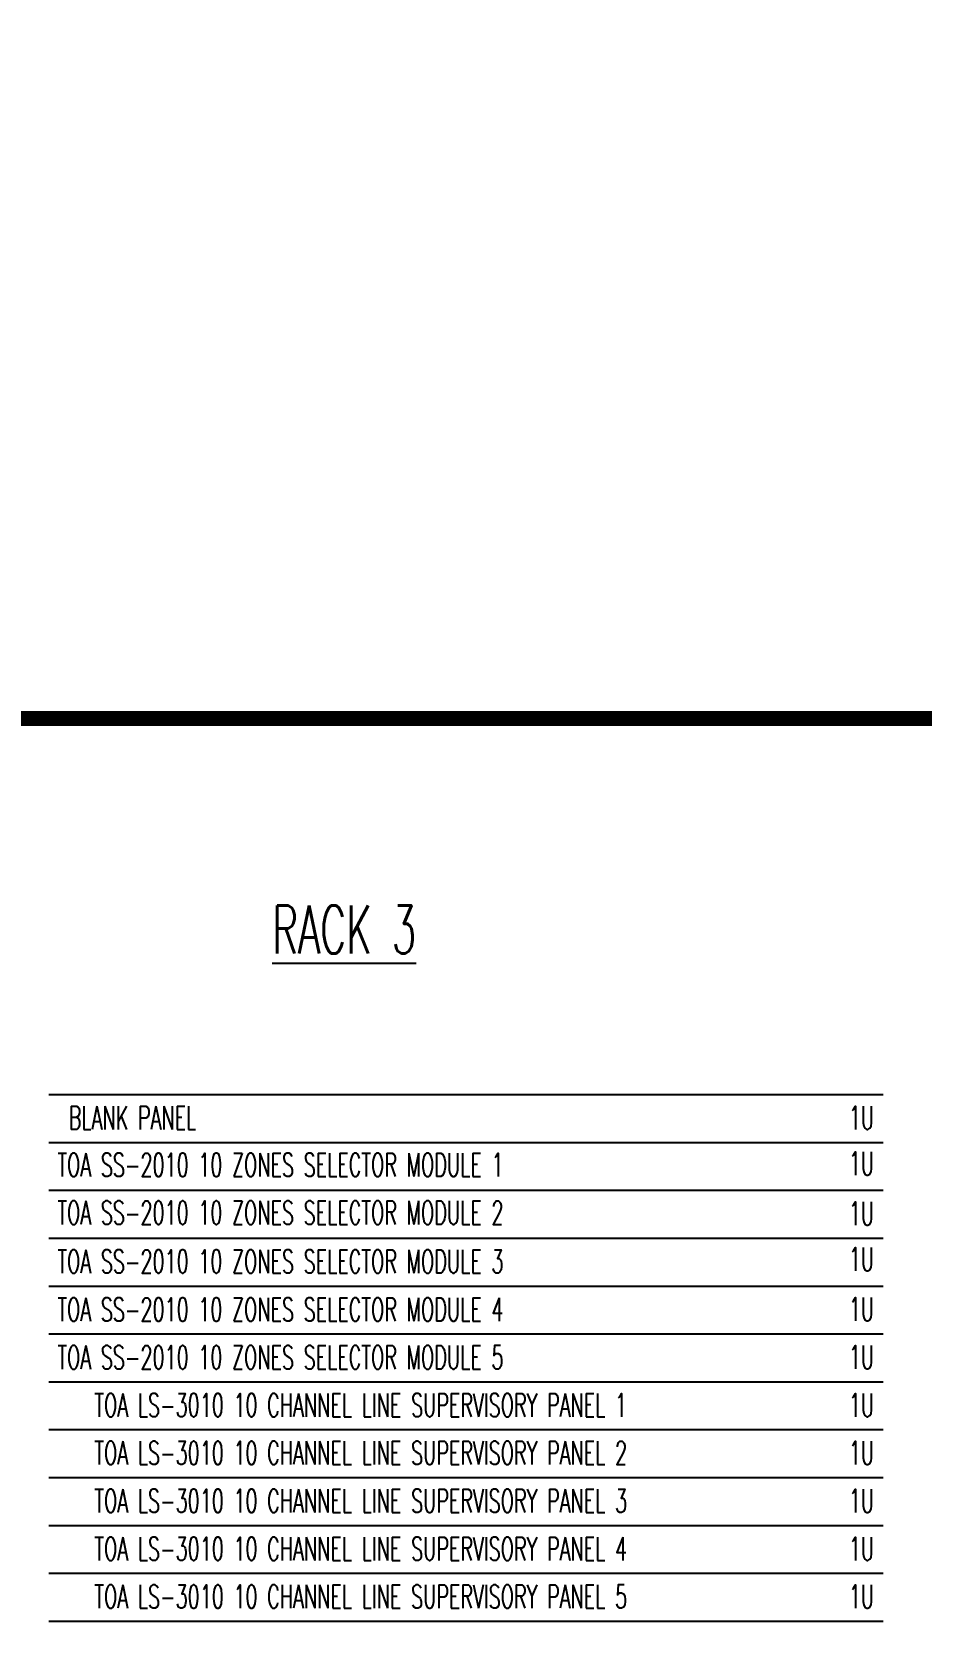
# Model space of a CAD drawing. Header units: millimetres. Extents: x 2974 to 5671, y 1205 to 3288.
# Drawn here: x 5132.8 to 5311, y 1628.8 to 1947.2 of the extents above; entities that cross this region are included whole.
import ezdxf
from ezdxf.enums import TextEntityAlignment as Align

# ---------------------------------------------------------------- set-up
doc = ezdxf.new("R2010")
doc.units = ezdxf.units.MM
doc.linetypes.add('CENTER', pattern=[2, 1.25, -0.25, 0.25, -0.25])
doc.layers.add('0-RACK', color=7, linetype='Continuous')
doc.styles.add('SIMPLEX', font='simplex.shx', dxfattribs={"width": 0.6})

msp = doc.modelspace()

# ---------------------------------------------------------------- linework, layer by layer
at = {"color": 7, "linetype": 'CENTER', "ltscale": 25, "const_width": 3, "elevation": -1204.84475}
msp.add_lwpolyline([(4127.79428, 3239.19912), (5669.35395, 3239.19383), (5669.35395, 1809.67696), (4127.79428, 1809.68226)], close=True, dxfattribs=at)
at = {"layer": '0-RACK', "color": 0, "linetype": 'Continuous'}
for p, q in [((5136.19281, 1734.36381, -0.02095), (5303.34984, 1734.36381, -0.02095)), ((5136.19281, 1724.77142, -0.02095), (5303.34984, 1724.77142, -0.02095)), ((5136.19281, 1715.17903, -0.02095), (5303.34984, 1715.17903, -0.02095)), ((5136.19281, 1705.58665, -0.02095), (5303.34984, 1705.58665, -0.02095)), ((5136.19281, 1695.99426, -0.02095), (5303.34984, 1695.99426, -0.02095)), ((5136.19281, 1686.40187, -0.02095), (5303.34984, 1686.40187, -0.02095)), ((5136.19281, 1686.40187, -0.02095), (5303.34984, 1686.40187, -0.02095)), ((5136.19281, 1676.80948, -0.02095), (5303.34984, 1676.80948, -0.02095)), ((5136.19281, 1667.2171, -0.02095), (5303.34984, 1667.2171, -0.02095)), ((5136.19281, 1667.2171, -0.02095), (5303.34984, 1667.2171, -0.02095)), ((5136.19281, 1657.62471, -0.02095), (5303.34984, 1657.62471, -0.02095)), ((5136.19281, 1657.62471, -0.02095), (5303.34984, 1657.62471, -0.02095)), ((5136.19281, 1648.03232, -0.02095), (5303.34984, 1648.03232, -0.02095)), ((5136.19281, 1638.43993, -0.02095), (5303.34984, 1638.43993, -0.02095)), ((5136.19281, 1628.84755, -0.02095), (5303.34984, 1628.84755, -0.02095))]:
    msp.add_line(p, q, dxfattribs=at)

# ---------------------------------------------------------------- texts
at = {"layer": '0-RACK', "color": 7, "style": 'SIMPLEX', "width": 0.6}
msp.add_text('%%URACK 3', height=9.592388, dxfattribs=at).set_placement((5180.93228, 1762.60827, -0.02095))
for s, height, p in [('BLANK PANEL', 4.6896118, (5152.93109, 1729.70079, -0.02095)), ('1U', 4.689612, (5298.96545, 1729.70079, -0.02095))]:
    msp.add_text(s, height=height, dxfattribs=at).set_placement(p, align=Align.MIDDLE_CENTER)
at = {"layer": '0-RACK', "color": 3, "extrusion": (-4.40822e-16, 0.000346206, 1), "style": 'SIMPLEX', "width": 0.6}
for s, p in [('TOA SS-2010 10 ZONES SELECTOR MODULE 1 ', (5137.89914, 1720.27579, 0.55221)), ('TOA SS-2010 10 ZONES SELECTOR MODULE 2 ', (5137.89914, 1710.6834, 0.54889)), ('TOA SS-2010 10 ZONES SELECTOR MODULE 3', (5137.89914, 1700.92418, 0.54836)), ('TOA SS-2010 10 ZONES SELECTOR MODULE 4', (5137.89914, 1691.30291, 0.54822)), ('TOA SS-2010 10 ZONES SELECTOR MODULE 5', (5137.89914, 1681.71052, 0.5449))]:
    msp.add_text(s, height=4.6896118, dxfattribs=at).set_placement(p, align=Align.MIDDLE_LEFT)
at = {"layer": '0-RACK', "color": 3, "style": 'SIMPLEX', "width": 0.6}
for p in [(5298.96545, 1720.53919, -0.02095), (5298.96545, 1710.51601, -0.02095), (5298.96545, 1701.35441, -0.02095), (5298.96545, 1691.33124, -0.02095), (5298.96545, 1681.73885, -0.02095)]:
    msp.add_text('1U', height=4.689612, dxfattribs=at).set_placement(p, align=Align.MIDDLE_CENTER)
at = {"layer": '0-RACK', "color": 141, "style": 'SIMPLEX', "width": 0.6}
for s, height, p in [('TOA LS-3010 10 CHANNEL LINE SUPERVISORY PANEL 1', 4.6896118, (5198.66392, 1672.14646, -0.02095)), ('1U', 4.689612, (5298.96545, 1672.14646, -0.02095)), ('TOA LS-3010 10 CHANNEL LINE SUPERVISORY PANEL 2', 4.6896118, (5198.66392, 1662.55408, -0.02095)), ('1U', 4.689612, (5298.96545, 1662.55408, -0.02095)), ('TOA LS-3010 10 CHANNEL LINE SUPERVISORY PANEL 3', 4.6896118, (5198.66392, 1652.96169, -0.02095)), ('1U', 4.689612, (5298.96545, 1652.96169, -0.02095)), ('TOA LS-3010 10 CHANNEL LINE SUPERVISORY PANEL 4', 4.6896118, (5198.66392, 1643.3693, -0.02095)), ('1U', 4.689612, (5298.96545, 1643.3693, -0.02095)), ('TOA LS-3010 10 CHANNEL LINE SUPERVISORY PANEL 5', 4.6896118, (5198.66392, 1633.77691, -0.02095)), ('1U', 4.689612, (5298.96545, 1633.77691, -0.02095))]:
    msp.add_text(s, height=height, dxfattribs=at).set_placement(p, align=Align.MIDDLE_CENTER)

doc.saveas('drawing.dxf')
